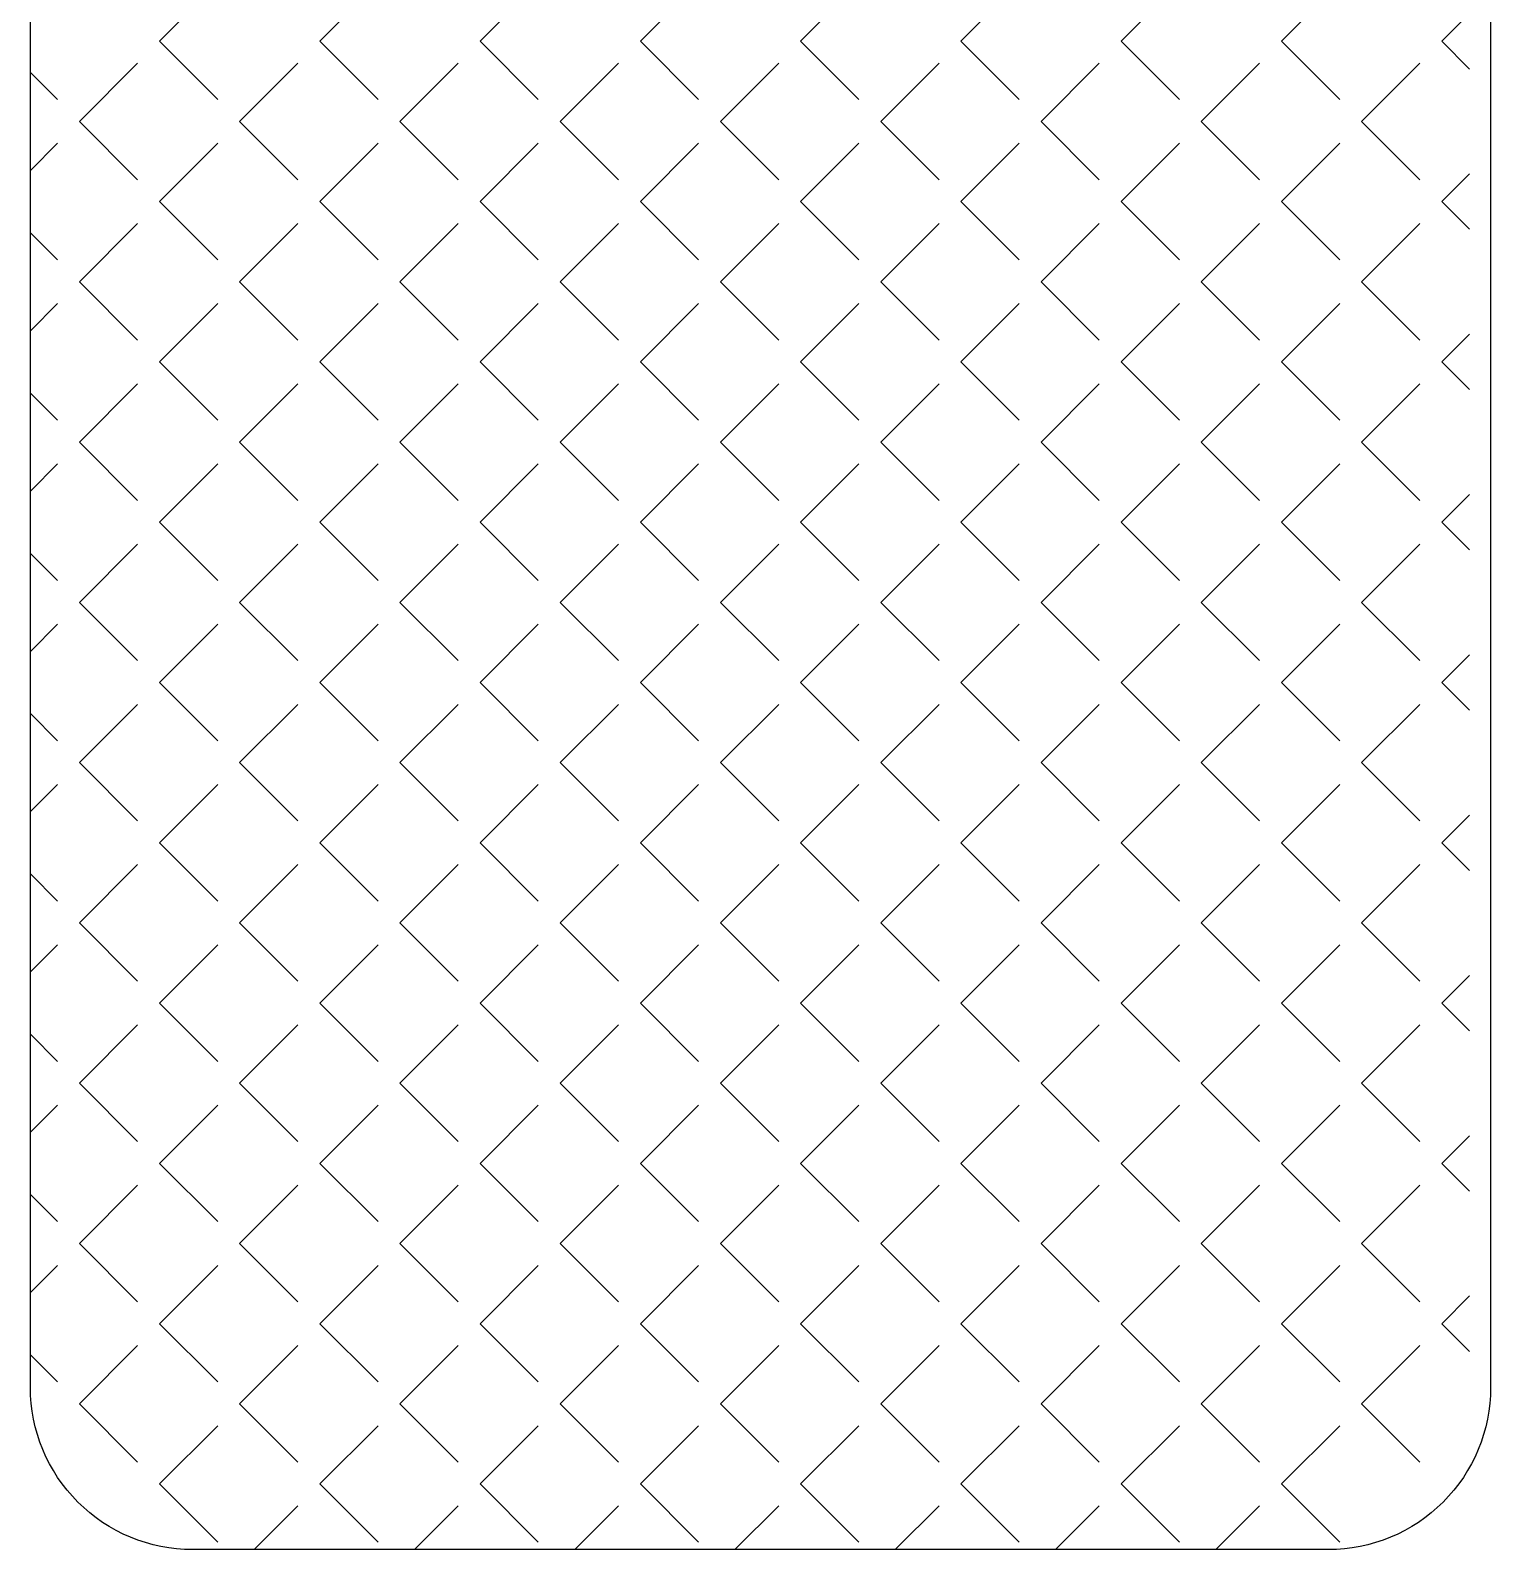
# Model space of a CAD drawing. Header units: inches. Extents: x 8.1 to 50.6, y 12.7 to 37.5.
# Drawn here: x 10.612 to 11.512, y 26.93 to 27.866 of the extents above; entities that cross this region are included whole.
import ezdxf

# ---------------------------------------------------------------- set-up
doc = ezdxf.new("R2010")
doc.units = ezdxf.units.IN
doc.header["$MEASUREMENT"] = 0
doc.layers.add('4', color=4, linetype='Continuous')

msp = doc.modelspace()

# ---------------------------------------------------------------- linework, layer by layer
at = {"layer": '4'}
for p, q in [((10.69176, 27.85961), (10.72768, 27.89553)), ((10.79054, 27.85961), (10.82646, 27.89553)), ((10.88932, 27.85961), (10.92524, 27.89553)), ((10.98811, 27.85961), (11.02403, 27.89553)), ((11.08689, 27.85961), (11.12281, 27.89553)), ((11.18567, 27.85961), (11.22159, 27.89553)), ((11.28445, 27.85961), (11.32037, 27.89553)), ((11.38324, 27.85961), (11.41916, 27.89553)), ((11.48202, 27.85961), (11.49909, 27.87667)), ((10.69176, 27.85961), (10.72768, 27.82369)), ((10.79054, 27.85961), (10.82646, 27.82369)), ((10.88932, 27.85961), (10.92524, 27.82369)), ((10.98811, 27.85961), (11.02403, 27.82369)), ((11.08689, 27.85961), (11.12281, 27.82369)), ((11.18567, 27.85961), (11.22159, 27.82369)), ((11.28445, 27.85961), (11.32037, 27.82369)), ((11.38324, 27.85961), (11.41916, 27.82369)), ((11.48202, 27.85961), (11.49909, 27.84254)), ((10.64237, 27.81022), (10.67829, 27.84614)), ((10.74115, 27.81022), (10.77707, 27.84614)), ((10.83993, 27.81022), (10.87585, 27.84614)), ((10.93871, 27.81022), (10.97464, 27.84614)), ((11.0375, 27.81022), (11.07342, 27.84614)), ((11.13628, 27.81022), (11.1722, 27.84614)), ((11.23506, 27.81022), (11.27098, 27.84614)), ((11.33385, 27.81022), (11.36977, 27.84614)), ((11.43263, 27.81022), (11.46855, 27.84614)), ((10.61217, 27.84041), (10.6289, 27.82369)), ((10.64237, 27.81022), (10.67829, 27.77429)), ((10.74115, 27.81022), (10.77707, 27.77429)), ((10.83993, 27.81022), (10.87585, 27.77429)), ((10.93871, 27.81022), (10.97464, 27.77429)), ((11.0375, 27.81022), (11.07342, 27.77429)), ((11.13628, 27.81022), (11.1722, 27.77429)), ((11.23506, 27.81022), (11.27098, 27.77429)), ((11.33385, 27.81022), (11.36977, 27.77429)), ((11.43263, 27.81022), (11.46855, 27.77429)), ((10.61217, 27.78002), (10.6289, 27.79675)), ((10.69176, 27.76082), (10.72768, 27.79675)), ((10.79054, 27.76082), (10.82646, 27.79675)), ((10.88932, 27.76082), (10.92524, 27.79675)), ((10.98811, 27.76082), (11.02403, 27.79675)), ((11.08689, 27.76082), (11.12281, 27.79675)), ((11.18567, 27.76082), (11.22159, 27.79675)), ((11.28445, 27.76082), (11.32037, 27.79675)), ((11.38324, 27.76082), (11.41916, 27.79675)), ((11.48202, 27.76082), (11.49909, 27.77789)), ((10.69176, 27.76082), (10.72768, 27.7249)), ((10.79054, 27.76082), (10.82646, 27.7249)), ((10.88932, 27.76082), (10.92524, 27.7249)), ((10.98811, 27.76082), (11.02403, 27.7249)), ((11.08689, 27.76082), (11.12281, 27.7249)), ((11.18567, 27.76082), (11.22159, 27.7249)), ((11.28445, 27.76082), (11.32037, 27.7249)), ((11.38324, 27.76082), (11.41916, 27.7249)), ((11.48202, 27.76082), (11.49909, 27.74376)), ((10.61217, 27.74163), (10.6289, 27.7249)), ((10.64237, 27.71143), (10.67829, 27.74735)), ((10.74115, 27.71143), (10.77707, 27.74735)), ((10.83993, 27.71143), (10.87585, 27.74735)), ((10.93871, 27.71143), (10.97464, 27.74735)), ((11.0375, 27.71143), (11.07342, 27.74735)), ((11.13628, 27.71143), (11.1722, 27.74735)), ((11.23506, 27.71143), (11.27098, 27.74735)), ((11.33385, 27.71143), (11.36977, 27.74735)), ((11.43263, 27.71143), (11.46855, 27.74735)), ((10.64237, 27.71143), (10.67829, 27.67551)), ((10.74115, 27.71143), (10.77707, 27.67551)), ((10.83993, 27.71143), (10.87585, 27.67551)), ((10.93871, 27.71143), (10.97464, 27.67551)), ((11.0375, 27.71143), (11.07342, 27.67551)), ((11.13628, 27.71143), (11.1722, 27.67551)), ((11.23506, 27.71143), (11.27098, 27.67551)), ((11.33385, 27.71143), (11.36977, 27.67551)), ((11.43263, 27.71143), (11.46855, 27.67551)), ((10.61217, 27.68124), (10.6289, 27.69796)), ((10.69176, 27.66204), (10.72768, 27.69796)), ((10.79054, 27.66204), (10.82646, 27.69796)), ((10.88932, 27.66204), (10.92524, 27.69796)), ((10.98811, 27.66204), (11.02403, 27.69796)), ((11.08689, 27.66204), (11.12281, 27.69796)), ((11.18567, 27.66204), (11.22159, 27.69796)), ((11.28445, 27.66204), (11.32037, 27.69796)), ((11.38324, 27.66204), (11.41916, 27.69796)), ((11.48202, 27.66204), (11.49909, 27.67911)), ((10.69176, 27.66204), (10.72768, 27.62612)), ((10.79054, 27.66204), (10.82646, 27.62612)), ((10.88932, 27.66204), (10.92524, 27.62612)), ((10.98811, 27.66204), (11.02403, 27.62612)), ((11.08689, 27.66204), (11.12281, 27.62612)), ((11.18567, 27.66204), (11.22159, 27.62612)), ((11.28445, 27.66204), (11.32037, 27.62612)), ((11.38324, 27.66204), (11.41916, 27.62612)), ((11.48202, 27.66204), (11.49909, 27.64498)), ((10.64237, 27.61265), (10.67829, 27.64857)), ((10.74115, 27.61265), (10.77707, 27.64857)), ((10.83993, 27.61265), (10.87585, 27.64857)), ((10.93871, 27.61265), (10.97464, 27.64857)), ((11.0375, 27.61265), (11.07342, 27.64857)), ((11.13628, 27.61265), (11.1722, 27.64857)), ((11.23506, 27.61265), (11.27098, 27.64857)), ((11.33385, 27.61265), (11.36977, 27.64857)), ((11.43263, 27.61265), (11.46855, 27.64857)), ((10.61217, 27.64285), (10.6289, 27.62612)), ((10.64237, 27.61265), (10.67829, 27.57673)), ((10.74115, 27.61265), (10.77707, 27.57673)), ((10.83993, 27.61265), (10.87585, 27.57673)), ((10.93871, 27.61265), (10.97464, 27.57673)), ((11.0375, 27.61265), (11.07342, 27.57673)), ((11.13628, 27.61265), (11.1722, 27.57673)), ((11.23506, 27.61265), (11.27098, 27.57673)), ((11.33385, 27.61265), (11.36977, 27.57673)), ((11.43263, 27.61265), (11.46855, 27.57673)), ((10.61217, 27.58245), (10.6289, 27.59918)), ((10.69176, 27.56326), (10.72768, 27.59918)), ((10.79054, 27.56326), (10.82646, 27.59918)), ((10.88932, 27.56326), (10.92524, 27.59918)), ((10.98811, 27.56326), (11.02403, 27.59918)), ((11.08689, 27.56326), (11.12281, 27.59918)), ((11.18567, 27.56326), (11.22159, 27.59918)), ((11.28445, 27.56326), (11.32037, 27.59918)), ((11.38324, 27.56326), (11.41916, 27.59918)), ((11.48202, 27.56326), (11.49909, 27.58032)), ((10.69176, 27.56326), (10.72768, 27.52734)), ((10.79054, 27.56326), (10.82646, 27.52734)), ((10.88932, 27.56326), (10.92524, 27.52734)), ((10.98811, 27.56326), (11.02403, 27.52734)), ((11.08689, 27.56326), (11.12281, 27.52734)), ((11.18567, 27.56326), (11.22159, 27.52734)), ((11.28445, 27.56326), (11.32037, 27.52734)), ((11.38324, 27.56326), (11.41916, 27.52734)), ((11.48202, 27.56326), (11.49909, 27.54619)), ((10.64237, 27.51387), (10.67829, 27.54979)), ((10.74115, 27.51387), (10.77707, 27.54979)), ((10.83993, 27.51387), (10.87585, 27.54979)), ((10.93871, 27.51387), (10.97464, 27.54979)), ((11.0375, 27.51387), (11.07342, 27.54979)), ((11.13628, 27.51387), (11.1722, 27.54979)), ((11.23506, 27.51387), (11.27098, 27.54979)), ((11.33385, 27.51387), (11.36977, 27.54979)), ((11.43263, 27.51387), (11.46855, 27.54979)), ((10.61217, 27.54406), (10.6289, 27.52734)), ((10.64237, 27.51387), (10.67829, 27.47795)), ((10.74115, 27.51387), (10.77707, 27.47795)), ((10.83993, 27.51387), (10.87585, 27.47795)), ((10.93871, 27.51387), (10.97464, 27.47795)), ((11.0375, 27.51387), (11.07342, 27.47795)), ((11.13628, 27.51387), (11.1722, 27.47795)), ((11.23506, 27.51387), (11.27098, 27.47795)), ((11.33385, 27.51387), (11.36977, 27.47795)), ((11.43263, 27.51387), (11.46855, 27.47795)), ((10.61217, 27.48367), (10.6289, 27.5004)), ((10.69176, 27.46448), (10.72768, 27.5004)), ((10.79054, 27.46448), (10.82646, 27.5004)), ((10.88932, 27.46448), (10.92524, 27.5004)), ((10.98811, 27.46448), (11.02403, 27.5004)), ((11.08689, 27.46448), (11.12281, 27.5004)), ((11.18567, 27.46448), (11.22159, 27.5004)), ((11.28445, 27.46448), (11.32037, 27.5004)), ((11.38324, 27.46448), (11.41916, 27.5004)), ((11.48202, 27.46448), (11.49909, 27.48154)), ((10.69176, 27.46448), (10.72768, 27.42856)), ((10.79054, 27.46448), (10.82646, 27.42856)), ((10.88932, 27.46448), (10.92524, 27.42856)), ((10.98811, 27.46448), (11.02403, 27.42856)), ((11.08689, 27.46448), (11.12281, 27.42856)), ((11.18567, 27.46448), (11.22159, 27.42856)), ((11.28445, 27.46448), (11.32037, 27.42856)), ((11.38324, 27.46448), (11.41916, 27.42856)), ((11.48202, 27.46448), (11.49909, 27.44741)), ((10.64237, 27.41508), (10.67829, 27.45101)), ((10.74115, 27.41508), (10.77707, 27.45101)), ((10.83993, 27.41508), (10.87585, 27.45101)), ((10.93871, 27.41508), (10.97464, 27.45101)), ((11.0375, 27.41508), (11.07342, 27.45101)), ((11.13628, 27.41508), (11.1722, 27.45101)), ((11.23506, 27.41508), (11.27098, 27.45101)), ((11.33385, 27.41508), (11.36977, 27.45101)), ((11.43263, 27.41508), (11.46855, 27.45101)), ((10.61217, 27.44528), (10.6289, 27.42856)), ((10.64237, 27.41508), (10.67829, 27.37916)), ((10.74115, 27.41508), (10.77707, 27.37916)), ((10.83993, 27.41508), (10.87585, 27.37916)), ((10.93871, 27.41508), (10.97464, 27.37916)), ((11.0375, 27.41508), (11.07342, 27.37916)), ((11.13628, 27.41508), (11.1722, 27.37916)), ((11.23506, 27.41508), (11.27098, 27.37916)), ((11.33385, 27.41508), (11.36977, 27.37916)), ((11.43263, 27.41508), (11.46855, 27.37916)), ((10.61217, 27.38489), (10.6289, 27.40161)), ((10.69176, 27.36569), (10.72768, 27.40161)), ((10.79054, 27.36569), (10.82646, 27.40161)), ((10.88932, 27.36569), (10.92524, 27.40161)), ((10.98811, 27.36569), (11.02403, 27.40161)), ((11.08689, 27.36569), (11.12281, 27.40161)), ((11.18567, 27.36569), (11.22159, 27.40161)), ((11.28445, 27.36569), (11.32037, 27.40161)), ((11.38324, 27.36569), (11.41916, 27.40161)), ((11.48202, 27.36569), (11.49909, 27.38276)), ((10.69176, 27.36569), (10.72768, 27.32977)), ((10.79054, 27.36569), (10.82646, 27.32977)), ((10.88932, 27.36569), (10.92524, 27.32977)), ((10.98811, 27.36569), (11.02403, 27.32977)), ((11.08689, 27.36569), (11.12281, 27.32977)), ((11.18567, 27.36569), (11.22159, 27.32977)), ((11.28445, 27.36569), (11.32037, 27.32977)), ((11.38324, 27.36569), (11.41916, 27.32977)), ((11.48202, 27.36569), (11.49909, 27.34863)), ((10.64237, 27.3163), (10.67829, 27.35222)), ((10.74115, 27.3163), (10.77707, 27.35222)), ((10.83993, 27.3163), (10.87585, 27.35222)), ((10.93871, 27.3163), (10.97464, 27.35222)), ((11.0375, 27.3163), (11.07342, 27.35222)), ((11.13628, 27.3163), (11.1722, 27.35222)), ((11.23506, 27.3163), (11.27098, 27.35222)), ((11.33385, 27.3163), (11.36977, 27.35222)), ((11.43263, 27.3163), (11.46855, 27.35222)), ((10.61217, 27.3465), (10.6289, 27.32977)), ((10.64237, 27.3163), (10.67829, 27.28038)), ((10.74115, 27.3163), (10.77707, 27.28038)), ((10.83993, 27.3163), (10.87585, 27.28038)), ((10.93871, 27.3163), (10.97464, 27.28038)), ((11.0375, 27.3163), (11.07342, 27.28038)), ((11.13628, 27.3163), (11.1722, 27.28038)), ((11.23506, 27.3163), (11.27098, 27.28038)), ((11.33385, 27.3163), (11.36977, 27.28038)), ((11.43263, 27.3163), (11.46855, 27.28038)), ((10.61217, 27.28611), (10.6289, 27.30283)), ((10.69176, 27.26691), (10.72768, 27.30283)), ((10.79054, 27.26691), (10.82646, 27.30283)), ((10.88932, 27.26691), (10.92524, 27.30283)), ((10.98811, 27.26691), (11.02403, 27.30283)), ((11.08689, 27.26691), (11.12281, 27.30283)), ((11.18567, 27.26691), (11.22159, 27.30283)), ((11.28445, 27.26691), (11.32037, 27.30283)), ((11.38324, 27.26691), (11.41916, 27.30283)), ((11.48202, 27.26691), (11.49909, 27.28398)), ((10.69176, 27.26691), (10.72768, 27.23099)), ((10.79054, 27.26691), (10.82646, 27.23099)), ((10.88932, 27.26691), (10.92524, 27.23099)), ((10.98811, 27.26691), (11.02403, 27.23099)), ((11.08689, 27.26691), (11.12281, 27.23099)), ((11.18567, 27.26691), (11.22159, 27.23099)), ((11.28445, 27.26691), (11.32037, 27.23099)), ((11.38324, 27.26691), (11.41916, 27.23099)), ((11.48202, 27.26691), (11.49909, 27.24984)), ((10.61217, 27.24771), (10.6289, 27.23099)), ((10.64237, 27.21752), (10.67829, 27.25344)), ((10.74115, 27.21752), (10.77707, 27.25344)), ((10.83993, 27.21752), (10.87585, 27.25344)), ((10.93871, 27.21752), (10.97464, 27.25344)), ((11.0375, 27.21752), (11.07342, 27.25344)), ((11.13628, 27.21752), (11.1722, 27.25344)), ((11.23506, 27.21752), (11.27098, 27.25344)), ((11.33385, 27.21752), (11.36977, 27.25344)), ((11.43263, 27.21752), (11.46855, 27.25344)), ((10.64237, 27.21752), (10.67829, 27.1816)), ((10.74115, 27.21752), (10.77707, 27.1816)), ((10.83993, 27.21752), (10.87585, 27.1816)), ((10.93871, 27.21752), (10.97464, 27.1816)), ((11.0375, 27.21752), (11.07342, 27.1816)), ((11.13628, 27.21752), (11.1722, 27.1816)), ((11.23506, 27.21752), (11.27098, 27.1816)), ((11.33385, 27.21752), (11.36977, 27.1816)), ((11.43263, 27.21752), (11.46855, 27.1816)), ((10.61217, 27.18732), (10.6289, 27.20405)), ((10.69176, 27.16813), (10.72768, 27.20405)), ((10.79054, 27.16813), (10.82646, 27.20405)), ((10.88932, 27.16813), (10.92524, 27.20405)), ((10.98811, 27.16813), (11.02403, 27.20405)), ((11.08689, 27.16813), (11.12281, 27.20405)), ((11.18567, 27.16813), (11.22159, 27.20405)), ((11.28445, 27.16813), (11.32037, 27.20405)), ((11.38324, 27.16813), (11.41916, 27.20405)), ((11.48202, 27.16813), (11.49909, 27.18519)), ((10.69176, 27.16813), (10.72768, 27.13221)), ((10.79054, 27.16813), (10.82646, 27.13221)), ((10.88932, 27.16813), (10.92524, 27.13221)), ((10.98811, 27.16813), (11.02403, 27.13221)), ((11.08689, 27.16813), (11.12281, 27.13221)), ((11.18567, 27.16813), (11.22159, 27.13221)), ((11.28445, 27.16813), (11.32037, 27.13221)), ((11.38324, 27.16813), (11.41916, 27.13221)), ((11.48202, 27.16813), (11.49909, 27.15106)), ((10.64237, 27.11874), (10.67829, 27.15466)), ((10.74115, 27.11874), (10.77707, 27.15466)), ((10.83993, 27.11874), (10.87585, 27.15466)), ((10.93871, 27.11874), (10.97464, 27.15466)), ((11.0375, 27.11874), (11.07342, 27.15466)), ((11.13628, 27.11874), (11.1722, 27.15466)), ((11.23506, 27.11874), (11.27098, 27.15466)), ((11.33385, 27.11874), (11.36977, 27.15466)), ((11.43263, 27.11874), (11.46855, 27.15466)), ((10.61217, 27.14893), (10.6289, 27.13221)), ((10.64237, 27.11874), (10.67829, 27.08282)), ((10.74115, 27.11874), (10.77707, 27.08282)), ((10.83993, 27.11874), (10.87585, 27.08282)), ((10.93871, 27.11874), (10.97464, 27.08282)), ((11.0375, 27.11874), (11.07342, 27.08282)), ((11.13628, 27.11874), (11.1722, 27.08282)), ((11.23506, 27.11874), (11.27098, 27.08282)), ((11.33385, 27.11874), (11.36977, 27.08282)), ((11.43263, 27.11874), (11.46855, 27.08282)), ((10.61217, 27.08854), (10.6289, 27.10527)), ((10.69176, 27.06934), (10.72768, 27.10527)), ((10.79054, 27.06934), (10.82646, 27.10527)), ((10.88932, 27.06934), (10.92524, 27.10527)), ((10.98811, 27.06934), (11.02403, 27.10527)), ((11.08689, 27.06934), (11.12281, 27.10527)), ((11.18567, 27.06934), (11.22159, 27.10527)), ((11.28445, 27.06934), (11.32037, 27.10527)), ((11.38324, 27.06934), (11.41916, 27.10527)), ((11.48202, 27.06934), (11.49909, 27.08641)), ((10.69176, 27.06934), (10.72768, 27.03342)), ((10.79054, 27.06934), (10.82646, 27.03342)), ((10.88932, 27.06934), (10.92524, 27.03342)), ((10.98811, 27.06934), (11.02403, 27.03342)), ((11.08689, 27.06934), (11.12281, 27.03342)), ((11.18567, 27.06934), (11.22159, 27.03342)), ((11.28445, 27.06934), (11.32037, 27.03342)), ((11.38324, 27.06934), (11.41916, 27.03342)), ((11.48202, 27.06934), (11.49909, 27.05228)), ((10.61217, 27.05015), (10.6289, 27.03342)), ((10.64237, 27.01995), (10.67829, 27.05587)), ((10.74115, 27.01995), (10.77707, 27.05587)), ((10.83993, 27.01995), (10.87585, 27.05587)), ((10.93871, 27.01995), (10.97464, 27.05587)), ((11.0375, 27.01995), (11.07342, 27.05587)), ((11.13628, 27.01995), (11.1722, 27.05587)), ((11.23506, 27.01995), (11.27098, 27.05587)), ((11.33385, 27.01995), (11.36977, 27.05587)), ((11.43263, 27.01995), (11.46855, 27.05587)), ((10.64237, 27.01995), (10.67829, 26.98403)), ((10.74115, 27.01995), (10.77707, 26.98403)), ((10.83993, 27.01995), (10.87585, 26.98403)), ((10.93871, 27.01995), (10.97464, 26.98403)), ((11.0375, 27.01995), (11.07342, 26.98403)), ((11.13628, 27.01995), (11.1722, 26.98403)), ((11.23506, 27.01995), (11.27098, 26.98403)), ((11.33385, 27.01995), (11.36977, 26.98403)), ((11.43263, 27.01995), (11.46855, 26.98403)), ((10.69176, 26.97056), (10.72768, 27.00648)), ((10.79054, 26.97056), (10.82646, 27.00648)), ((10.88932, 26.97056), (10.92524, 27.00648)), ((10.98811, 26.97056), (11.02403, 27.00648)), ((11.08689, 26.97056), (11.12281, 27.00648)), ((11.18567, 26.97056), (11.22159, 27.00648)), ((11.28445, 26.97056), (11.32037, 27.00648)), ((11.38324, 26.97056), (11.41916, 27.00648)), ((10.69176, 26.97056), (10.72768, 26.93464)), ((10.79054, 26.97056), (10.82646, 26.93464)), ((10.88932, 26.97056), (10.92524, 26.93464)), ((10.98811, 26.97056), (11.02403, 26.93464)), ((11.08689, 26.97056), (11.12281, 26.93464)), ((11.18567, 26.97056), (11.22159, 26.93464)), ((11.28445, 26.97056), (11.32037, 26.93464)), ((11.38324, 26.97056), (11.41916, 26.93464)), ((10.75008, 26.9301), (10.77707, 26.95709)), ((10.84886, 26.9301), (10.87585, 26.95709)), ((10.94764, 26.9301), (10.97464, 26.95709)), ((11.04643, 26.9301), (11.07342, 26.95709)), ((11.14521, 26.9301), (11.1722, 26.95709)), ((11.24399, 26.9301), (11.27098, 26.95709)), ((11.34278, 26.9301), (11.36977, 26.95709))]:
    msp.add_line(p, q, dxfattribs=at)
msp.add_lwpolyline([(10.61217, 28.8301), (11.51217, 28.8301), (11.51217, 27.0301, -0.414214), (11.41217, 26.9301), (10.71217, 26.9301, -0.414214), (10.61217, 27.0301), (10.61217, 28.8301)], format="xyb", dxfattribs=at)

doc.saveas('drawing.dxf')
